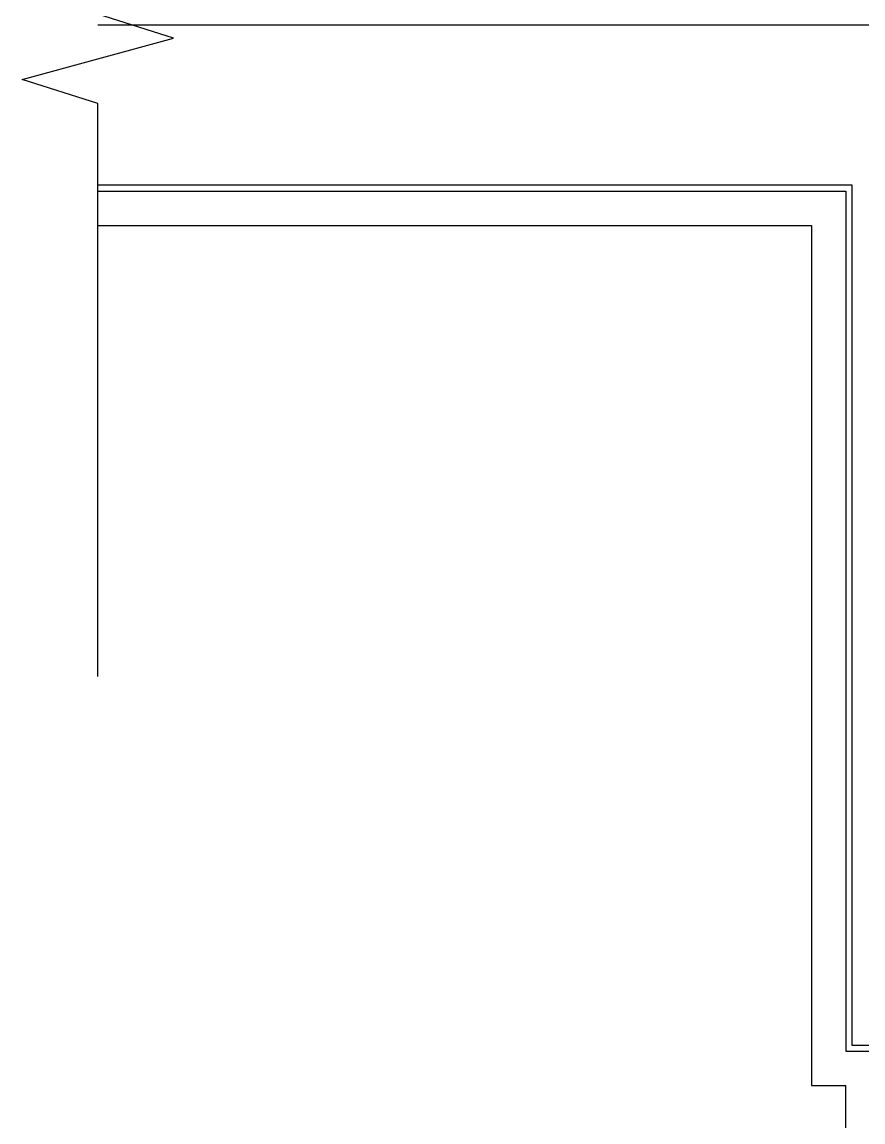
# Model space of a CAD drawing. Header units: metres. Extents: x 2560 to 14440, y -4690 to 3710.
# Drawn here: x 3341 to 3830, y -1621 to -982 of the extents above; entities that cross this region are included whole.
import ezdxf

# ---------------------------------------------------------------- set-up
doc = ezdxf.new("R2010")
doc.units = ezdxf.units.M
for name, color, linetype in [('LM', 141, 'Continuous'), ('OTHER', 7, 'Continuous'), ('PUB_WALL', 7, 'Continuous'), ('S_WALL', 7, 'Continuous')]:
    doc.layers.add(name, color=color, linetype=linetype)

msp = doc.modelspace()

# ---------------------------------------------------------------- linework, layer by layer
at = {"layer": 'LM'}
for p, q in [((3385.12, -1100), (3800.02, -1100)), ((3800.02, -1100), (3800.02, -1600)), ((3800.02, -1600), (3820, -1600)), ((3820, -1912.64), (3820, -1600))]:
    msp.add_line(p, q, dxfattribs=at)
at = {"layer": 'OTHER'}
for p, q in [((3429.12, -991.16), (3385.12, -977.16)), ((3341.12, -1015.16), (3429.12, -991.16)), ((3385.12, -1029.16), (3341.12, -1015.16)), ((3385.12, -1362.32), (3385.12, -1029.16))]:
    msp.add_line(p, q, dxfattribs=at)
at = {"layer": 'PUB_WALL'}
msp.add_lwpolyline([(3385.12, -1076.5), (3823.52, -1076.5), (3823.52, -1576.5), (4056.5, -1576.5), (4056.5, -1226.5), (4116.52, -1226.5), (4116.52, -1076.5), (4566.5, -1076.5), (4566.5, -983.5), (3385.12, -983.5)], dxfattribs=at)
at = {"layer": 'S_WALL'}
for p, q in [((3385.12, -1080), (3820.02, -1080)), ((3820.02, -1080), (3820.02, -1580)), ((3820.02, -1580), (4060, -1580))]:
    msp.add_line(p, q, dxfattribs=at)

doc.saveas('drawing.dxf')
